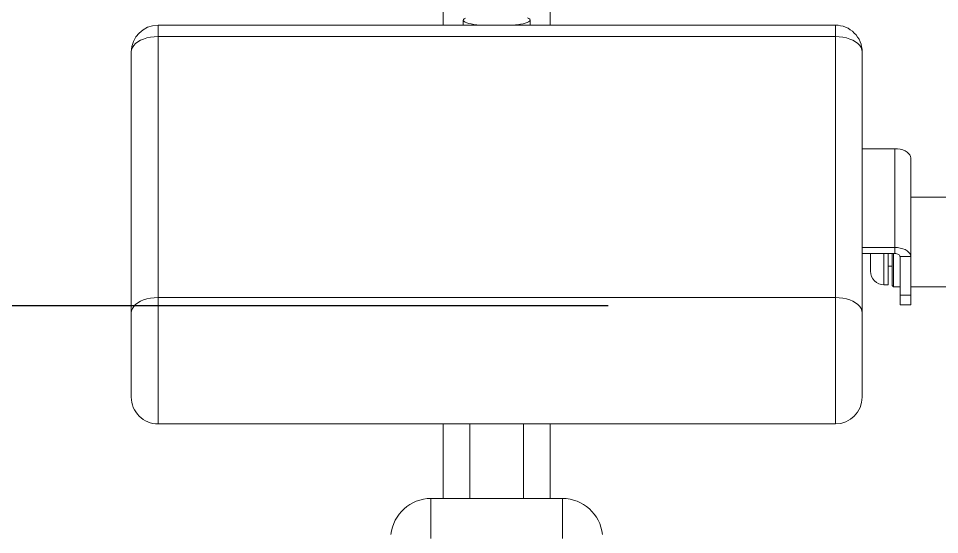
# Model space of a CAD drawing. Extents: x -32840 to 422982, y 280745 to 888746.
# Drawn here: x 220750 to 221427, y 401063 to 401442 of the extents above; entities that cross this region are included whole.
import ezdxf

# ---------------------------------------------------------------- set-up
doc = ezdxf.new("R2010")
doc.units = 0
doc.header["$LTSCALE"] = 1000
doc.linetypes.add('CONTINOUS', pattern=[0])
doc.linetypes.add('DASHDOT', pattern=[1, 0.5, -0.25, 0, -0.25])
doc.layers.add('A-FUR', color=33, linetype='Continuous', plot=False, transparency=0.5)
doc.layers.add('A-GRID', color=31, linetype='DASHDOT')
doc.layers.add('A-GRID NO', color=40, linetype='CONTINOUS')

# ---------------------------------------------------------------- blocks, each defined once
blk = doc.blocks.new('REC-GYM-08')
at = {"linetype": 'Continuous', "lineweight": 15}
for p, q in [((328.734, -704.07), (328.734, -704.91)), ((331.883, -704.91), (331.883, -704.07)), ((329.324, -704.764), (329.324, -704.91)), ((331.293, -704.91), (331.293, -704.764)), ((340.269, -704.91), (320.348, -704.91)), ((320.348, -705.246), (320.348, -704.91)), ((340.269, -705.246), (340.269, -704.91)), ((320.348, -705.246), (320.348, -712.922)), ((340.269, -705.246), (320.348, -705.246)), ((340.269, -712.922), (340.269, -705.246)), ((319.561, -713.373), (319.561, -705.698)), ((341.057, -705.698), (341.057, -713.373)), ((342.013, -708.546), (341.057, -708.546)), ((342.013, -708.546), (342.013, -711.448)), ((342.486, -708.817), (342.486, -711.719)), ((346.816, -709.965), (342.486, -709.965)), ((342.013, -711.448), (341.057, -711.448)), ((342.013, -711.629), (341.057, -711.629)), ((341.305, -711.629), (341.305, -712.15)), ((341.698, -711.629), (341.698, -712.544)), ((341.816, -711.629), (341.816, -712.544)), ((341.935, -712.564), (341.935, -711.629)), ((341.974, -711.629), (341.974, -712.603)), ((342.013, -711.629), (342.013, -711.448)), ((342.486, -711.719), (342.171, -711.719)), ((342.171, -712.848), (342.171, -711.719)), ((342.486, -712.848), (342.486, -711.719)), ((341.816, -712.003), (341.935, -712.003)), ((341.698, -712.544), (341.816, -712.544)), ((341.935, -712.564), (341.974, -712.603)), ((341.974, -712.603), (342.171, -712.603)), ((342.486, -712.603), (346.816, -712.603)), ((320.348, -712.922), (340.269, -712.922)), ((320.348, -712.922), (320.348, -716.639)), ((340.269, -716.639), (340.269, -712.922)), ((342.171, -712.848), (342.486, -712.848)), ((342.171, -713.133), (342.171, -712.848)), ((342.486, -712.848), (342.486, -713.133)), ((342.171, -713.133), (342.486, -713.133)), ((319.561, -715.851), (319.561, -713.373)), ((341.057, -713.373), (341.057, -715.851)), ((320.348, -716.639), (340.269, -716.639)), ((328.734, -716.639), (328.734, -718.832)), ((329.521, -718.832), (329.521, -716.639)), ((331.096, -718.832), (331.096, -716.639)), ((331.883, -718.832), (331.883, -716.639)), ((328.374, -718.832), (328.374, -720.013)), ((328.374, -718.832), (332.243, -718.832)), ((332.243, -718.832), (332.243, -720.013))]:
    blk.add_line(p, q, dxfattribs=at)
at = {"linetype": 'Continuous', "lineweight": 15, "flags": 128}
for points in [[(329.802, -704.91), (329.724, -704.901), (329.634, -704.888), (329.554, -704.874), (329.485, -704.857), (329.427, -704.84), (329.381, -704.821), (329.349, -704.802), (329.33, -704.782), (329.324, -704.761), (329.333, -704.741), (329.355, -704.721), (329.391, -704.702)], [(331.215, -704.697), (331.254, -704.716), (331.28, -704.736), (331.292, -704.756), (331.29, -704.776), (331.275, -704.796), (331.246, -704.816), (331.204, -704.835), (331.149, -704.853), (331.083, -704.869), (331.005, -704.884), (331.005, -704.884)], [(320.348, -705.246), (320.236, -705.251), (320.126, -705.264), (320.021, -705.287), (319.922, -705.318), (319.832, -705.356), (319.753, -705.402), (319.686, -705.454), (319.632, -705.51), (319.592, -705.57), (319.569, -705.633), (319.561, -705.698)], [(340.269, -705.246), (340.381, -705.251), (340.491, -705.264), (340.596, -705.287), (340.695, -705.318), (340.785, -705.356), (340.864, -705.402), (340.932, -705.454), (340.985, -705.51), (341.025, -705.57), (341.049, -705.633), (341.057, -705.698)], [(342.486, -708.817), (342.479, -708.77), (342.457, -708.724), (342.422, -708.681), (342.375, -708.643), (342.317, -708.609), (342.25, -708.582), (342.175, -708.562), (342.095, -708.55), (342.013, -708.546)], [(342.486, -711.719), (342.479, -711.672), (342.457, -711.627), (342.422, -711.584), (342.375, -711.545), (342.317, -711.512), (342.25, -711.485), (342.175, -711.465), (342.095, -711.453), (342.013, -711.448)], [(342.171, -711.719), (342.168, -711.702), (342.159, -711.685), (342.144, -711.669), (342.125, -711.656), (342.101, -711.644), (342.074, -711.636), (342.044, -711.631), (342.013, -711.629)], [(320.348, -712.922), (320.236, -712.926), (320.126, -712.94), (320.021, -712.962), (319.922, -712.993), (319.832, -713.032), (319.753, -713.077), (319.686, -713.129), (319.632, -713.186), (319.592, -713.246), (319.569, -713.309), (319.561, -713.373)], [(340.269, -712.922), (340.381, -712.926), (340.491, -712.94), (340.596, -712.962), (340.695, -712.993), (340.785, -713.032), (340.864, -713.077), (340.932, -713.129), (340.985, -713.186), (341.025, -713.246), (341.049, -713.309), (341.057, -713.373)]]:
    blk.add_lwpolyline(points, dxfattribs=at)
at = {"linetype": 'Continuous', "lineweight": 15}
for centre, radius, start, end in [((330.513, -701.969), 2.957, 275.8668, 279.5918), ((320.348, -705.698), 0.787, 90, 180), ((340.269, -705.698), 0.787, 0, 90), ((341.698, -712.15), 0.394, 180, 270), ((320.348, -715.851), 0.787, 180, 270), ((340.269, -715.851), 0.787, 270, 0), ((328.374, -720.013), 1.181, 90, 174.19), ((332.243, -720.013), 1.181, 5.81, 90)]:
    blk.add_arc(centre, radius, start, end, dxfattribs=at)
blk = doc.blocks.new('GR')
at = {"layer": 'A-GRID'}
blk.add_line((214259.82, 451080.36), (256876.27, 451080.36), dxfattribs=at)

msp = doc.modelspace()

# ---------------------------------------------------------------- block references
at = {"layer": 'A-FUR', "color": 8, "ltscale": 50, "xscale": 25, "yscale": 25, "zscale": 25, "rotation": 2.604009032911076e-07}
msp.add_blockref('REC-GYM-08', (212843.84, 419060.06), dxfattribs=at)
at = {"layer": 'A-GRID NO'}
msp.add_blockref('GR', (-2577.25, -49849.13), dxfattribs=at)

doc.saveas('drawing.dxf')
